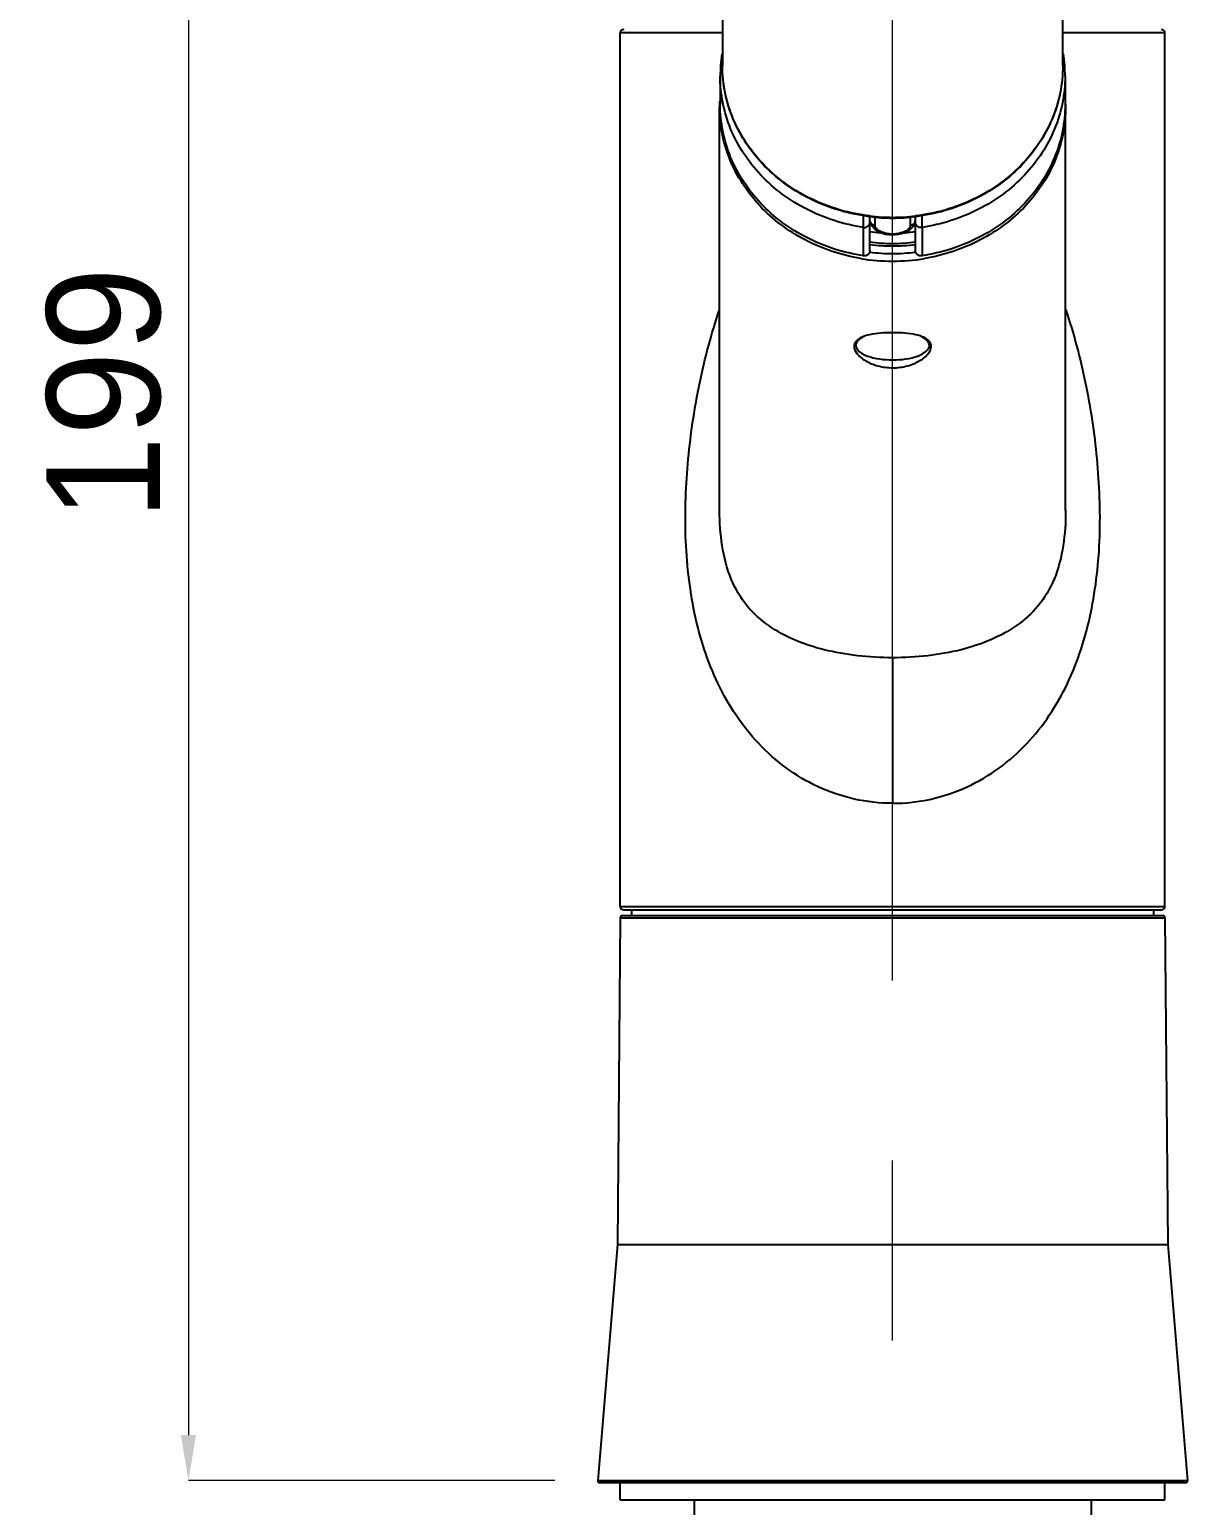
# Model space of a CAD drawing. Extents: x 0 to 1128, y 0 to 827.
# Drawn here: x 192.6 to 294.7, y 339.9 to 470 of the extents above; entities that cross this region are included whole.
import ezdxf

# ---------------------------------------------------------------- set-up
doc = ezdxf.new("R2010")
doc.units = 0
doc.header["$LTSCALE"] = 10
doc.header["$MEASUREMENT"] = 0
doc.header["$PDMODE"] = 3
doc.header["$PDSIZE"] = -10
doc.linetypes.add('CENTER2', pattern=[28.575, 19.05, -3.175, 3.175, -3.175])
doc.layers.get('0').update_dxf_attribs({"linetype": 'CONTINUOUS'})
doc.layers.get('DEFPOINTS').update_dxf_attribs({"linetype": 'CONTINUOUS'})
doc.layers.add('Cneter', color=1, linetype='CENTER2', lineweight=13)
doc.layers.add('DEF_LAYER_ASSEM_MEMBER', color=7, linetype='CONTINUOUS')
doc.styles.add('Daelim Dimension', font='')
doc.styles.get('Daelim Dimension').set_extended_font_data('나눔고딕')
doc.dimstyles.new('DEFAULT', dxfattribs={"dimscale": 2, "dimtxt": 2, "dimasz": 2, "dimexe": 0, "dimexo": 2, "dimgap": 1, "dimtad": 1, "dimdec": 0, "dimzin": 9, "dimdsep": 46, "dimtxsty": 'Daelim Dimension', "dimcen": 0.5, "dimclrd": 5, "dimclre": 5, "dimclrt": 256, "dimadec": 1, "dimazin": 0, "dimtfac": 1, "dimtdec": 0, "dimtix": 1, "dimtmove": 0, "dimatfit": 3, "dimfxl": 1, "dimtolj": 1, "dimtzin": 1, "dimlwd": 9, "dimlwe": 9, "dimarcsym": 0})

# ---------------------------------------------------------------- blocks, each defined once
blk = doc.blocks.new('*D3')
at = {"color": 5, "lineweight": 9, "ltscale": 0.5, "transparency": 16777216}
for p, q in [((264.68, 541.26), (206.62, 541.26)), ((206.62, 537.26), (206.62, 346.15)), ((238.9, 342.15), (206.62, 342.15))]:
    blk.add_line(p, q, dxfattribs=at)
at = {"color": 5, "ltscale": 0.5, "transparency": 16777216}
for points in [[(205.95, 537.26), (207.29, 537.26), (206.62, 541.26)], [(205.95, 346.15), (207.29, 346.15), (206.62, 342.15)]]:
    blk.add_solid(points, dxfattribs=at)
at = {"layer": 'DEFPOINTS', "color": 0, "ltscale": 0.5, "transparency": 16777216}
for p in [(268.68, 541.26), (206.62, 342.15), (242.9, 342.15)]:
    blk.add_point(p, dxfattribs=at)
at = {"color": 7, "ltscale": 0.5, "transparency": 16777216, "insert": (199.18, 437.95), "char_height": 10, "attachment_point": 5, "rotation": 90, "style": 'Daelim Dimension'}
blk.add_mtext('\\A1;199', dxfattribs=at)

msp = doc.modelspace()

# ---------------------------------------------------------------- linework, layer by layer
at = {"ltscale": 0.5}
msp.add_line((292.68, 341.95), (244.68, 341.95), dxfattribs=at)
at = {"layer": 'Cneter', "lineweight": 5, "ltscale": 0.5}
msp.add_line((268.68, 243.35), (268.68, 543.26), dxfattribs=at)
at = {"layer": 'DEF_LAYER_ASSEM_MEMBER', "color": 7, "linetype": 'Continuous'}
for p, q in [((253.68, 480.81), (253.68, 466.85)), ((283.68, 466.85), (283.68, 480.81)), ((244.68, 392.75), (244.68, 469.75)), ((292.68, 392.75), (292.68, 469.75)), ((253.48, 465.94), (253.48, 463.45)), ((283.88, 465.94), (283.88, 463.45)), ((253.43, 427.66), (253.43, 463.22)), ((283.93, 427.66), (283.93, 463.22)), ((266.68, 450.54), (266.68, 453.61)), ((266.68, 453.21), (266.69, 453.1)), ((270.68, 453.61), (270.68, 450.54)), ((270.17, 452.37), (270.5, 452.69)), ((265.43, 442.2), (265.43, 442.53)), ((271.93, 442.2), (271.93, 442.53)), ((253.43, 427.64), (253.43, 427.66)), ((283.93, 427.67), (283.93, 427.65)), ((244.68, 391.75), (244.43, 362.95)), ((244.88, 391.95), (292.48, 391.95)), ((244.98, 392.45), (292.38, 392.45)), ((245.68, 392.45), (245.68, 391.95)), ((291.68, 392.45), (291.68, 391.95)), ((292.68, 391.75), (292.94, 362.95)), ((244.43, 362.95), (242.7, 342.16)), ((244.43, 362.95), (292.94, 362.95)), ((292.94, 362.95), (294.67, 342.16)), ((294.47, 341.95), (242.9, 341.95)), ((244.68, 340.45), (244.68, 341.95)), ((292.68, 340.45), (292.68, 341.95)), ((244.68, 340.45), (292.68, 340.45)), ((251.18, 340.45), (251.18, 330.45)), ((286.18, 340.45), (286.18, 330.45))]:
    msp.add_line(p, q, dxfattribs=at)
at = {"layer": 'DEF_LAYER_ASSEM_MEMBER', "color": 9, "linetype": 'Continuous'}
for p, q in [((253.68, 469.75), (244.68, 469.75)), ((292.68, 469.75), (283.68, 469.75)), ((266.68, 453.21), (266.68, 453.21)), ((267.13, 452.77), (267.13, 453.57)), ((270.24, 453.57), (270.24, 452.77)), ((270.68, 453.21), (270.68, 453.21)), ((266.1, 450.1), (266.1, 452.6)), ((271.27, 452.6), (271.27, 450.1)), ((268.68, 414.67), (268.68, 401.84)), ((244.68, 392.75), (292.68, 392.75)), ((244.68, 391.75), (292.68, 391.75)), ((242.7, 342.16), (294.67, 342.16))]:
    msp.add_line(p, q, dxfattribs=at)
at = {"layer": 'DEF_LAYER_ASSEM_MEMBER', "color": 7, "linetype": 'Continuous'}
for points in [[(266.69, 453.1), (266.84, 452.73), (267.13, 452.42)], [(270.5, 452.69), (270.67, 453.07), (270.68, 453.21)], [(267.13, 452.42), (267.55, 452.18), (268.06, 452.02), (268.62, 451.96), (269.19, 452), (269.72, 452.14), (270.17, 452.37)]]:
    msp.add_lwpolyline(points, dxfattribs=at)
for centre, radius, start, end in [((244.98, 469.75), 0.3, 90, 180), ((292.38, 469.75), 0.3, 0, 90), ((265.94, 465.94), 12.46, 170.8907, 175.7191), ((271.43, 465.94), 12.46, 4.2809, 9.1159), ((265.86, 465.94), 12.37, 175.7196, 179.9961), ((271.51, 465.94), 12.37, 0.0039, 4.2804), ((265.6, 463.22), 12.17, 178.9163, 179.9996), ((265.63, 463.22), 12.2, 177.5824, 178.9163), ((271.73, 463.22), 12.2, 1.0855, 2.4185), ((271.77, 463.22), 12.17, 0.0004, 1.085), ((268.68, 470.2), 16.77, 263.1165, 269.9949), ((268.68, 470.2), 16.77, 270.0051, 276.8835), ((268.68, 466.33), 14.24, 261.9487, 265.6092), ((268.69, 466.33), 14.24, 274.3716, 278.0513), ((268.68, 466.34), 15.15, 262.3801, 269.995), ((268.68, 466.68), 15.71, 262.6519, 269.995), ((268.68, 466.34), 15.15, 270.005, 277.6199), ((268.68, 466.68), 15.71, 270.005, 277.3481), ((266.05, 442.06), 0.779, 143.2465, 146.4441), ((271.32, 442.06), 0.777, 33.249, 36.6908), ((265.96, 442.12), 0.672, 169.4951, 180.0407), ((271.41, 442.12), 0.672, 359.955, 10.4716), ((244.98, 392.75), 0.3, 180, 270), ((244.88, 391.75), 0.2, 90, 179.4999), ((292.38, 392.75), 0.3, 270, 0), ((292.48, 391.75), 0.2, 0.5001, 90), ((242.9, 342.15), 0.2, 175.2447, 270), ((294.47, 342.15), 0.2, 270, 4.7553)]:
    msp.add_arc(centre, radius, start, end, dxfattribs=at)
at = {"layer": 'DEF_LAYER_ASSEM_MEMBER', "color": 9, "linetype": 'Continuous'}
for centre, radius, start, end in [((268.68, 470.32), 16.83, 263.1414, 269.995), ((268.68, 470.32), 16.83, 270.005, 276.8586), ((268.68, 466.85), 16.55, 263.0119, 269.996), ((268.68, 466.85), 16.55, 270.004, 276.9881), ((268.68, 466.72), 17.09, 260.5618, 269.9985), ((268.68, 466.72), 17.09, 270.0015, 279.4382)]:
    msp.add_arc(centre, radius, start, end, dxfattribs=at)
at = {"layer": 'DEF_LAYER_ASSEM_MEMBER', "color": 7, "linetype": 'Continuous'}
msp.add_ellipse((268.68, 442.2), major_axis=(3.25, 0), ratio=0.39207, start_param=2.474936, end_param=6.957018, dxfattribs=at)
at = {"layer": 'DEF_LAYER_ASSEM_MEMBER', "color": 9, "linetype": 'Continuous'}
for points, start_tangent, end_tangent in [([(266.1, 452.6), (261.12, 454.2), (257.06, 457.22), (255.53, 459.16), (254.4, 461.3), (253.72, 463.59), (253.48, 465.94)], (-0.988383, 0.151985), (-0.000012, 1)), ([(266.67, 453.61), (261.58, 455.08), (257.39, 458.06), (255.81, 460), (254.64, 462.15), (253.92, 464.46), (253.68, 466.85)], (-0.992842, 0.119438), (0, 1)), ([(283.68, 466.85), (283.44, 464.46), (282.73, 462.15), (281.56, 460), (279.98, 458.06), (275.79, 455.08), (270.69, 453.61)], (0, -1), (-0.992842, -0.119438)), ([(283.88, 465.94), (283.65, 463.59), (282.96, 461.3), (281.84, 459.16), (280.31, 457.22), (276.25, 454.2), (271.27, 452.6)], (-0.000012, -1), (-0.988383, -0.151985)), ([(265.88, 449.86), (260.96, 451.51), (256.95, 454.54), (255.45, 456.47), (254.34, 458.61), (253.66, 460.88), (253.43, 463.22)], (-0.986422, 0.164233), (0, 1)), ([(283.93, 463.22), (283.7, 460.88), (283.03, 458.61), (281.92, 456.47), (280.42, 454.54), (276.41, 451.51), (271.49, 449.86)], (0, -1), (-0.986422, -0.164233)), ([(266.1, 452.6), (266.11, 453.03), (266.13, 453.65)], (-0.000088, 1), (0.044558, 0.999007)), ([(266.1, 452.6), (266.31, 452.61), (266.51, 452.7), (266.64, 452.85), (266.68, 453.04)], (0.988383, -0.151985), (0, 1)), ([(266.72, 453.05), (266.7, 453.09), (266.68, 453.21)], (-0.403852, 0.914825), (-0.014249, 0.999898)), ([(267.13, 452.77), (266.88, 452.86), (266.72, 453.05)], (-0.994751, 0.102328), (-0.403852, 0.914825)), ([(270.65, 453.06), (270.49, 452.86), (270.24, 452.77)], (-0.390285, -0.920694), (-0.994751, -0.102328)), ([(270.68, 453.21), (270.65, 453.06)], (-0.016717, -0.99986), (-0.390285, -0.920694)), ([(271.27, 452.6), (271.05, 452.61), (270.86, 452.7), (270.73, 452.85), (270.68, 453.04)], (-0.988383, -0.151986), (0, 1)), ([(271.24, 453.65), (271.26, 453.03), (271.27, 452.6)], (0.044556, -0.999007), (-0.000087, -1)), ([(268.68, 401.84), (265.29, 402.22), (262.11, 403.3), (259.29, 404.97), (256.88, 407.1), (253.3, 412.38), (251.23, 418.61), (250.44, 425.36), (250.67, 432.2), (251.68, 438.9), (253.41, 445.35)], (-1, 0.00047), (0.313881, 0.949462)), ([(268.68, 401.84), (272.08, 402.22), (275.26, 403.3), (278.09, 404.97), (280.5, 407.1), (282.49, 409.6), (284.08, 412.39), (286.14, 418.62), (286.93, 425.37), (286.7, 432.22), (285.69, 438.93), (283.96, 445.38)], (1, -0.000468), (-0.314326, 0.949315)), ([(268.68, 414.67), (265.58, 414.85), (262.65, 415.38), (260.03, 416.25), (257.76, 417.5), (255.87, 419.23), (254.46, 421.59), (253.66, 424.55), (253.43, 427.64)], (-1, -0.000258), (-0.000395, 1)), ([(283.93, 427.65), (283.71, 424.56), (282.91, 421.6), (281.49, 419.23), (279.61, 417.51), (277.34, 416.26), (274.72, 415.38), (271.79, 414.85), (268.68, 414.67)], (-0.000221, -1), (-1, -0.000259))]:
    msp.add_spline(points, degree=3, dxfattribs=dict(at, start_tangent=start_tangent, end_tangent=end_tangent))
at = {"layer": 'DEF_LAYER_ASSEM_MEMBER', "color": 7, "linetype": 'Continuous'}
for points, start_tangent, end_tangent in [([(266.67, 453.55), (261.59, 455.03), (257.4, 458.01), (255.81, 459.96), (254.64, 462.13), (253.93, 464.45), (253.68, 466.85)], (-0.99279, 0.11987), (0, 1)), ([(283.68, 466.85), (283.44, 464.45), (282.72, 462.13), (281.55, 459.96), (279.97, 458.01), (275.78, 455.03), (270.69, 453.55)], (0, -1), (-0.99279, -0.11987)), ([(266.1, 450.1), (261.12, 451.7), (257.06, 454.72), (255.53, 456.66), (254.4, 458.8), (253.72, 461.09), (253.48, 463.45)], (-0.988383, 0.151985), (0.000012, 1)), ([(283.88, 463.45), (283.65, 461.09), (282.96, 458.8), (281.84, 456.66), (280.31, 454.72), (276.25, 451.7), (271.27, 450.1)], (0.000012, -1), (-0.988383, -0.151985)), ([(270.24, 452.77), (270.11, 452.5), (269.96, 452.37), (269.76, 452.25), (269.26, 452.08), (268.68, 452.01), (268.1, 452.08), (267.6, 452.25), (267.41, 452.37), (267.26, 452.5), (267.13, 452.77)], (-0.002333, -0.999997), (-0.000103, 1)), ([(266.68, 450.54), (266.64, 450.35), (266.51, 450.2), (266.31, 450.11), (266.1, 450.1)], (0, -1), (-0.988383, 0.151985)), ([(271.27, 450.1), (271.05, 450.11), (270.86, 450.2), (270.73, 450.35), (270.68, 450.54)], (-0.988383, -0.151985), (0, 1)), ([(265.4, 442.49), (265.29, 442.24)], (-0.552511, -0.833506), (-0.183442, -0.98303)), ([(268.68, 443.32), (267.61, 443.28), (266.65, 443.14), (265.89, 442.89), (265.42, 442.53)], (-1, 0), (-0.598153, -0.801382)), ([(271.94, 442.53), (271.47, 442.89), (270.72, 443.14), (269.76, 443.28), (268.68, 443.32)], (-0.597238, 0.802064), (-1, 0)), ([(272.07, 442.24), (271.97, 442.49)], (-0.182869, 0.983137), (-0.547997, 0.836481)), ([(265.28, 442.12), (265.54, 441.48), (265.86, 441.16), (266.28, 440.86), (267.38, 440.4), (268.68, 440.23)], (-0.000039, -1), (1, 0)), ([(268.68, 440.23), (269.99, 440.4), (271.09, 440.86), (271.51, 441.16), (271.82, 441.48), (272.08, 442.12)], (1, 0), (0.000032, 1))]:
    msp.add_spline(points, degree=3, dxfattribs=dict(at, start_tangent=start_tangent, end_tangent=end_tangent))

# ---------------------------------------------------------------- dimensions: what is measured, and where the dimension line sits
at = {"color": 5, "ltscale": 0.5}
dim = msp.add_linear_dim(base=(206.62, 342.15), p1=(268.68, 541.26), p2=(242.9, 342.15), angle=90, dimstyle='DEFAULT', override={"dimtxt": 5, "dimdec": 0, "dimclrd": 5, "dimclre": 5, "dimclrt": 7}, dxfattribs=at)
dim.commit()
dim.dimension.update_dxf_attribs({"geometry": '*D3', "text_midpoint": (206.62, 437.95), "dimtype": 128})

doc.saveas('drawing.dxf')
